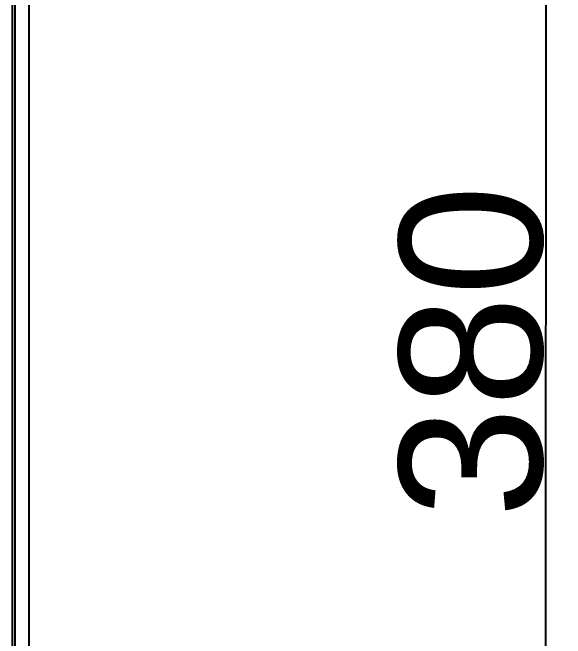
# Model space of a CAD drawing. Header units: millimetres. Extents: x -1283 to 2747, y -259 to 2557.
# Drawn here: x 1856.6 to 1972.6, y 501.6 to 633 of the extents above; entities that cross this region are included whole.
import ezdxf

# ---------------------------------------------------------------- set-up
doc = ezdxf.new("R2010")
doc.units = ezdxf.units.MM
doc.header["$MEASUREMENT"] = 0
doc.layers.add('Domyślny', color=7, linetype='Continuous', true_color=0x000000)
doc.layers.add('Utwórz2D linie widoczne', color=7, linetype='Continuous', true_color=0x000000)
doc.styles.add('Arial', font='arial.ttf')
doc.dimstyles.new('Domyślny', dxfattribs={"dimtxt": 30, "dimasz": 15, "dimexe": 0.5, "dimexo": 0.5, "dimgap": 0.25, "dimtad": 1, "dimtoh": 1, "dimdec": 0, "dimzin": 1, "dimdsep": 46, "dimtxsty": 'Arial', "dimcen": 0.5, "dimazin": 0, "dimtfac": 1, "dimtdec": 4, "dimtix": 1, "dimtmove": 1, "dimatfit": 3, "dimfxl": 0, "dimtolj": 1, "dimtzin": 1, "dimarcsym": 0})

# ---------------------------------------------------------------- blocks, each defined once
blk = doc.blocks.new('*D1')
at = {"layer": 'Defpoints', "color": 0}
for p in [(1901.71, 752.06), (1901.47, 371.75), (1968.38, 371.7)]:
    blk.add_point(p, dxfattribs=at)
at = {"layer": 'Domyślny', "color": 0, "lineweight": -2}
for p, q in [((1902.21, 752.06), (1969.12, 752.02)), ((1968.61, 737.02), (1968.39, 386.7)), ((1901.97, 371.74), (1968.88, 371.7))]:
    blk.add_line(p, q, dxfattribs=at)
at = {"layer": 'Domyślny', "color": 0}
for points in [[(1971.11, 737.02), (1966.11, 737.02), (1968.62, 752.02)], [(1965.89, 386.7), (1970.89, 386.7), (1968.38, 371.7)]]:
    blk.add_solid(points, dxfattribs=at)
at = {"layer": 'Domyślny', "color": 0, "insert": (1952.93, 561.87), "char_height": 30, "attachment_point": 5, "rotation": 89.964, "style": 'Arial'}
blk.add_mtext('\\A1;380', dxfattribs=at)

msp = doc.modelspace()

# ---------------------------------------------------------------- linework, layer by layer
at = {"layer": 'Utwórz2D linie widoczne'}
for p, q in [((1860.05, 375.44), (1860.05, 749)), ((1857.05, 746.05), (1857.05, 378.39)), ((1856.55, 457.71), (1856.55, 744.78))]:
    msp.add_line(p, q, dxfattribs=at)

# ---------------------------------------------------------------- dimensions: what is measured, and where the dimension line sits
at = {"layer": 'Domyślny'}
dim = msp.add_aligned_dim(p1=(1901.71, 752.06), p2=(1901.47, 371.75), distance=66.91, dimstyle='Domyślny', dxfattribs=at)
dim.commit()
dim.dimension.update_dxf_attribs({"geometry": '*D1', "text_midpoint": (1952.93, 561.87)})

doc.saveas('drawing.dxf')
